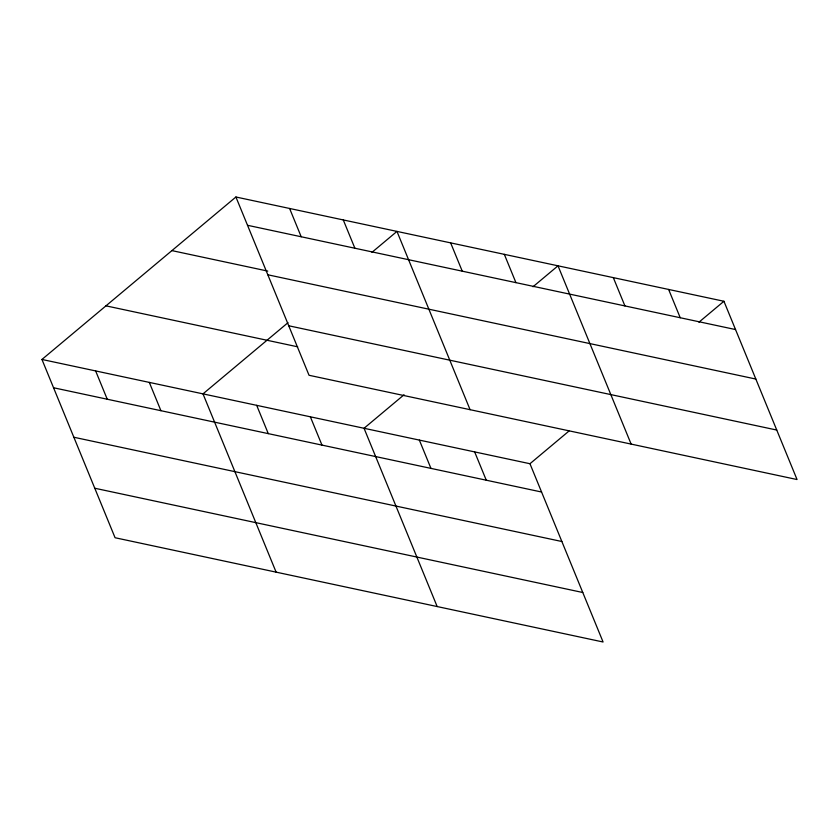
<?xml version="1.0" encoding="UTF-8"?>
<svg xmlns="http://www.w3.org/2000/svg" width="839" height="839" viewBox="0 0 839 839"><rect width="100%" height="100%" fill="white"/><g stroke="black" fill="none" stroke-linecap="round" stroke-linejoin="round"><path stroke-width="1.26" d="M41.95 359.459L529.965 463.726L603.084 642.003L115.069 537.736L41.95 359.459L235.916 196.997L723.931 301.264L797.05 479.541L309.035 375.274L235.916 196.997M287.987 322.679L202.996 393.869L276.115 572.146M371.96 252.35L396.962 231.407L470.081 409.684M404.052 394.77L364.042 428.278L437.161 606.545M533.006 286.76L558.008 265.816L631.127 444.093M529.965 463.726L568.968 431.057M698.929 322.207L723.931 301.264M247.515 225.292L735.541 329.559M171.911 250.609L267.767 271.091M267.819 274.783L755.834 379.05M288.731 325.773L776.746 430.05M105.955 305.847L297.677 346.811M53.549 387.754L541.575 492.021M73.853 437.245L561.868 541.512M94.765 488.235L582.78 592.502M668.631 289.455L680.23 317.74M613.319 277.636L624.919 305.92M504.323 254.343L515.933 282.638M450.648 242.88L462.247 271.165M474.654 451.906L486.263 480.202M343.277 219.933L354.887 248.229M419.353 440.097L430.952 468.382M289.602 208.471L301.201 236.755M310.357 416.805L321.966 445.1M256.682 405.342L268.281 433.627M149.311 382.395L160.92 410.691M95.636 370.932L107.235 399.217"/></g></svg>
